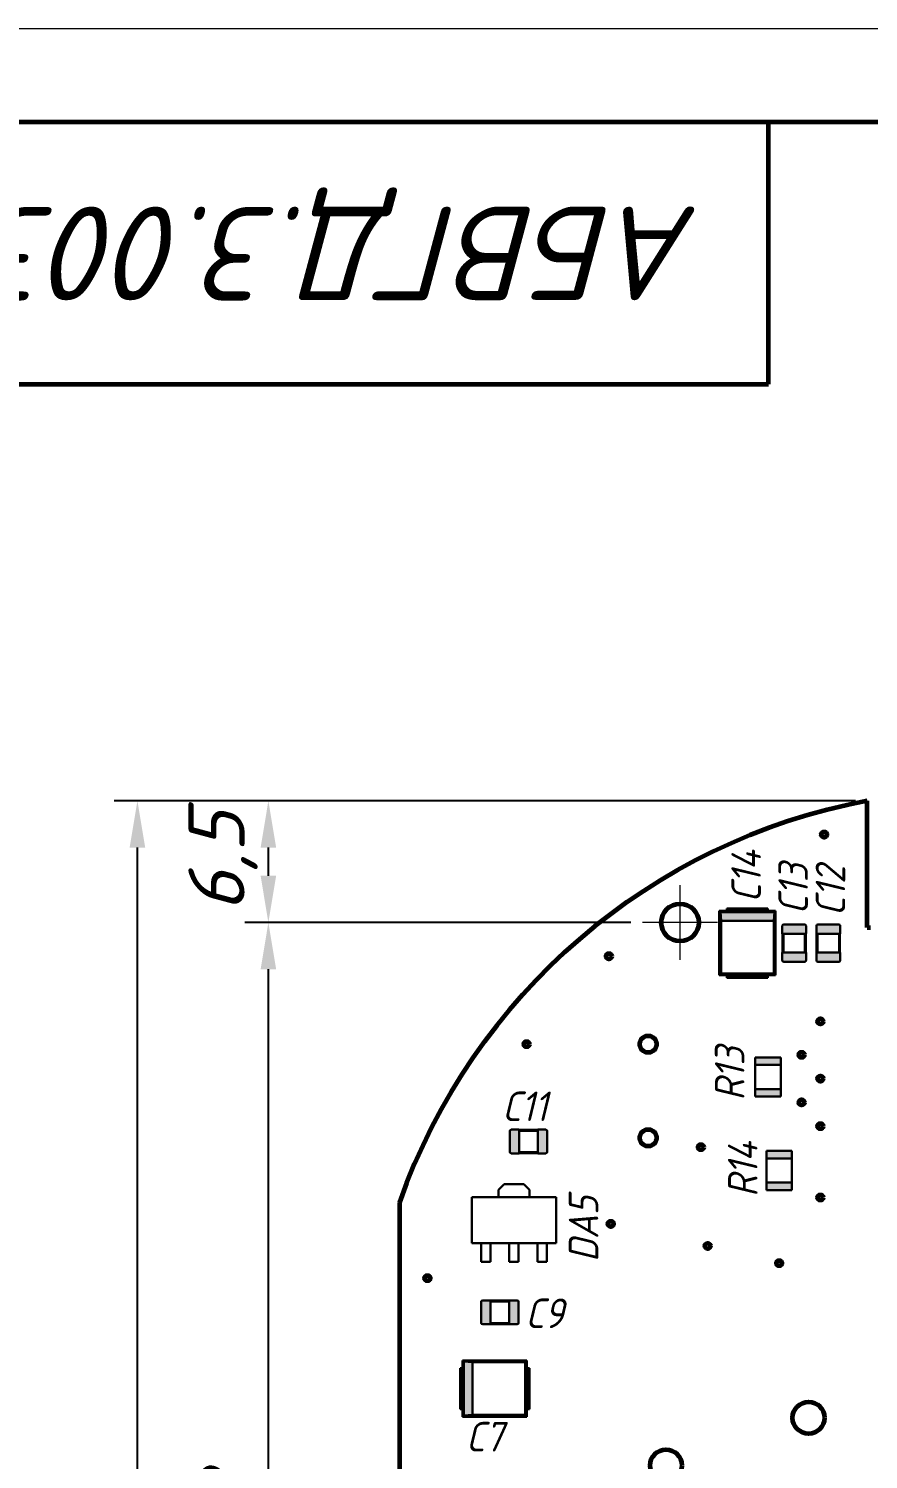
# Model space of a CAD drawing. Header units: millimetres. Extents: x -1 to 4028, y -898 to 1238.
# Drawn here: x 2524.1 to 2569, y 1153.8 to 1230.2 of the extents above; entities that cross this region are included whole.
import ezdxf

# ---------------------------------------------------------------- set-up
doc = ezdxf.new("R2010")
doc.units = ezdxf.units.MM
for name, color, linetype, lineweight in [('Основная (0.3)', 162, 'Continuous', 30), ('Основная (0.6)', 250, 'Continuous', 60), ('Текст', 240, 'Continuous', 30), ('Тонкая (0.2)', 250, 'Continuous', 20)]:
    doc.layers.add(name, color=color, linetype=linetype, lineweight=lineweight)
doc.styles.add('3мм', font='isocpeui.ttf', dxfattribs={"height": 3})
doc.styles.add('5мм', font='isocpeui.ttf', dxfattribs={"height": 5})
doc.styles.get("Standard").update_dxf_attribs({"font": 'arial.ttf'})
doc.dimstyles.new('ISO-25', dxfattribs={"dimtxt": 2.5, "dimasz": 2.5, "dimexe": 1.25, "dimexo": 0.625, "dimtad": 1, "dimtoh": 1, "dimtxsty": 'Standard', "dimcen": 2.5, "dimadec": 0, "dimazin": 0, "dimtfac": 1, "dimtmove": 0, "dimatfit": 3, "dimfxl": 1, "dimarcsym": 0})

# ---------------------------------------------------------------- blocks, each defined once
blk = doc.blocks.new('*D54')
at = {"layer": 'Defpoints', "color": 0, "transparency": 16777216}
for p in [(2529.886, 1188.964), (2568.886, 1188.964), (2582.586, 1105.764)]:
    blk.add_point(p, dxfattribs=at)
at = {"layer": 'Тонкая (0.2)', "color": 0, "lineweight": -2, "transparency": 16777216}
for p, q in [((2568.261, 1188.964), (2528.636, 1188.964)), ((2529.886, 1108.264), (2529.886, 1186.464)), ((2581.961, 1105.764), (2528.636, 1105.764))]:
    blk.add_line(p, q, dxfattribs=at)
at = {"layer": 'Тонкая (0.2)', "color": 0, "transparency": 16777216}
for points in [[(2529.47, 1186.464), (2530.303, 1186.464), (2529.886, 1188.964)], [(2529.47, 1108.264), (2530.303, 1108.264), (2529.886, 1105.764)]]:
    blk.add_solid(points, dxfattribs=at)
at = {"layer": 'Тонкая (0.2)', "color": 0, "transparency": 16777216, "insert": (2527.461, 1147.614), "char_height": 3, "attachment_point": 5, "rotation": 90, "style": '3мм'}
blk.add_mtext('83,2', dxfattribs=at)
blk = doc.blocks.new('*D60')
at = {"layer": 'Defpoints', "color": 0, "transparency": 16777216}
for p in [(2536.886, 1188.964), (2568.886, 1188.964), (2556.886, 1182.464)]:
    blk.add_point(p, dxfattribs=at)
at = {"layer": 'Тонкая (0.2)', "color": 0, "lineweight": -2, "transparency": 16777216}
for p, q in [((2568.261, 1188.964), (2535.636, 1188.964)), ((2536.886, 1184.964), (2536.886, 1186.464)), ((2556.261, 1182.464), (2535.636, 1182.464))]:
    blk.add_line(p, q, dxfattribs=at)
at = {"layer": 'Тонкая (0.2)', "color": 0, "transparency": 16777216}
for points in [[(2536.47, 1186.464), (2537.303, 1186.464), (2536.886, 1188.964)], [(2536.47, 1184.964), (2537.303, 1184.964), (2536.886, 1182.464)]]:
    blk.add_solid(points, dxfattribs=at)
at = {"layer": 'Тонкая (0.2)', "color": 0, "transparency": 16777216, "insert": (2534.461, 1185.714), "char_height": 3, "attachment_point": 5, "rotation": 90, "style": '3мм'}
blk.add_mtext('6,5', dxfattribs=at)
blk = doc.blocks.new('*D61')
at = {"layer": 'Defpoints', "color": 0, "transparency": 16777216}
for p in [(2536.886, 1182.464), (2546.886, 1182.464), (2546.886, 1119.464)]:
    blk.add_point(p, dxfattribs=at)
at = {"layer": 'Тонкая (0.2)', "color": 0, "lineweight": -2, "transparency": 16777216}
for p, q in [((2546.261, 1182.464), (2535.636, 1182.464)), ((2536.886, 1121.964), (2536.886, 1179.964)), ((2546.261, 1119.464), (2535.636, 1119.464))]:
    blk.add_line(p, q, dxfattribs=at)
at = {"layer": 'Тонкая (0.2)', "color": 0, "transparency": 16777216}
for points in [[(2536.47, 1179.964), (2537.303, 1179.964), (2536.886, 1182.464)], [(2536.47, 1121.964), (2537.303, 1121.964), (2536.886, 1119.464)]]:
    blk.add_solid(points, dxfattribs=at)
at = {"layer": 'Тонкая (0.2)', "color": 0, "transparency": 16777216, "insert": (2534.761, 1150.964), "char_height": 3, "attachment_point": 5, "rotation": 90, "style": '3мм'}
blk.add_mtext('63', dxfattribs=at)

msp = doc.modelspace()

# ---------------------------------------------------------------- hatches: boundary and pattern name
at = {"layer": 'Основная (0.3)'}
h = msp.add_hatch(color=256, dxfattribs=at)
h.dxf.hatch_style = 1
h.paths.add_polyline_path([(2563.892, 1182.55), (2563.927, 1183.025), (2561.045, 1183.025), (2561.08, 1182.55)])
h = msp.add_hatch(color=256, dxfattribs=at)
h.dxf.hatch_style = 1
h.paths.add_polyline_path([(2565.614, 1181.864, 0.414214), (2565.621, 1181.871), (2565.621, 1182.284, 0.414214), (2565.541, 1182.364), (2564.431, 1182.364, 0.414214), (2564.351, 1182.284), (2564.351, 1181.871, 0.414214), (2564.358, 1181.864)])
h.paths.add_polyline_path([(2564.358, 1180.864, 0.414214), (2564.351, 1180.857), (2564.351, 1180.444, 0.414214), (2564.431, 1180.364), (2565.541, 1180.364, 0.414214), (2565.621, 1180.444), (2565.621, 1180.857, 0.414214), (2565.614, 1180.864)])
h = msp.add_hatch(color=256, dxfattribs=at)
h.dxf.hatch_style = 1
h.paths.add_polyline_path([(2567.439, 1181.864, 0.414214), (2567.446, 1181.871), (2567.446, 1182.284, 0.414214), (2567.366, 1182.364), (2566.256, 1182.364, 0.414214), (2566.176, 1182.284), (2566.176, 1181.871, 0.414214), (2566.183, 1181.864)])
h.paths.add_polyline_path([(2566.183, 1180.864, 0.414214), (2566.176, 1180.857), (2566.176, 1180.444, 0.414214), (2566.256, 1180.364), (2567.366, 1180.364, 0.414214), (2567.446, 1180.444), (2567.446, 1180.857, 0.414214), (2567.439, 1180.864)])
h = msp.add_hatch(color=256, dxfattribs=at)
h.dxf.hatch_style = 1
h.paths.add_polyline_path([(2562.904, 1173.568), (2562.904, 1173.164), (2564.269, 1173.164), (2564.269, 1173.568)])
h.paths.add_polyline_path([(2562.904, 1175.26), (2562.904, 1174.855), (2564.269, 1174.855), (2564.269, 1175.26)])
h = msp.add_hatch(color=256, dxfattribs=at)
h.dxf.hatch_style = 1
h.paths.add_polyline_path([(2550.286, 1171.392, 0.414214), (2550.279, 1171.399), (2549.866, 1171.399, 0.414214), (2549.786, 1171.319), (2549.786, 1170.209, 0.414214), (2549.866, 1170.129), (2550.279, 1170.129, 0.414214), (2550.286, 1170.136)])
h.paths.add_polyline_path([(2551.286, 1170.136, 0.414214), (2551.293, 1170.129), (2551.706, 1170.129, 0.414214), (2551.786, 1170.209), (2551.786, 1171.319, 0.414214), (2551.706, 1171.399), (2551.293, 1171.399, 0.414214), (2551.286, 1171.392)])
h = msp.add_hatch(color=256, dxfattribs=at)
h.dxf.hatch_style = 1
h.paths.add_polyline_path([(2563.504, 1168.568), (2563.504, 1168.164), (2564.869, 1168.164), (2564.869, 1168.568)])
h.paths.add_polyline_path([(2563.504, 1170.26), (2563.504, 1169.855), (2564.869, 1169.855), (2564.869, 1170.26)])
h = msp.add_hatch(color=256, dxfattribs=at)
h.dxf.hatch_style = 1
h.paths.add_polyline_path([(2548.761, 1162.267, 0.414214), (2548.754, 1162.274), (2548.341, 1162.274, 0.414214), (2548.261, 1162.194), (2548.261, 1161.084, 0.414214), (2548.341, 1161.004), (2548.754, 1161.004, 0.414214), (2548.761, 1161.011)])
h.paths.add_polyline_path([(2549.761, 1161.011, 0.414214), (2549.768, 1161.004), (2550.181, 1161.004, 0.414214), (2550.261, 1161.084), (2550.261, 1162.194, 0.414214), (2550.181, 1162.274), (2549.768, 1162.274, 0.414214), (2549.761, 1162.267)])
h = msp.add_hatch(color=256, dxfattribs=at)
h.dxf.hatch_style = 1
h.paths.add_polyline_path([(2547.8, 1158.97), (2547.325, 1159.005), (2547.325, 1156.123), (2547.8, 1156.158)])

# ---------------------------------------------------------------- linework, layer by layer
for p, q in [((2561.045, 1183.025), (2560.986, 1183.084)), ((2560.986, 1183.084), (2563.986, 1183.084)), ((2560.986, 1179.644), (2560.986, 1183.084)), ((2561.08, 1182.55), (2561.045, 1183.025)), ((2561.045, 1183.025), (2563.927, 1183.025)), ((2561.08, 1182.55), (2563.892, 1182.55)), ((2561.08, 1182.55), (2561.08, 1179.738)), ((2561.386, 1183.214), (2561.386, 1183.084)), ((2561.386, 1183.214), (2563.586, 1183.214)), ((2561.386, 1183.139), (2561.986, 1183.139)), ((2561.986, 1183.084), (2561.986, 1183.214)), ((2562.986, 1183.084), (2562.986, 1183.214)), ((2563.586, 1183.139), (2562.986, 1183.139)), ((2563.586, 1183.214), (2563.586, 1183.084)), ((2563.892, 1182.55), (2563.927, 1183.025)), ((2563.892, 1182.55), (2563.892, 1179.738)), ((2563.927, 1183.025), (2563.986, 1183.084)), ((2563.986, 1179.644), (2563.986, 1183.084)), ((2564.351, 1182.284), (2564.351, 1181.871)), ((2564.358, 1181.864), (2565.614, 1181.864)), ((2564.361, 1180.864), (2564.361, 1181.864)), ((2564.411, 1180.864), (2564.411, 1181.864)), ((2564.431, 1182.364), (2565.541, 1182.364)), ((2565.561, 1180.864), (2565.561, 1181.864)), ((2565.611, 1180.864), (2565.611, 1181.864)), ((2565.621, 1182.284), (2565.621, 1181.871)), ((2566.176, 1182.284), (2566.176, 1181.871)), ((2566.183, 1181.864), (2567.439, 1181.864)), ((2566.186, 1180.864), (2566.186, 1181.864)), ((2566.236, 1180.864), (2566.236, 1181.864)), ((2566.256, 1182.364), (2567.366, 1182.364)), ((2567.386, 1180.864), (2567.386, 1181.864)), ((2567.436, 1180.864), (2567.436, 1181.864)), ((2567.446, 1182.284), (2567.446, 1181.871)), ((2564.351, 1180.444), (2564.351, 1180.857)), ((2564.358, 1180.864), (2565.614, 1180.864)), ((2564.431, 1180.364), (2565.541, 1180.364)), ((2565.621, 1180.444), (2565.621, 1180.857)), ((2566.176, 1180.444), (2566.176, 1180.857)), ((2566.183, 1180.864), (2567.439, 1180.864)), ((2566.256, 1180.364), (2567.366, 1180.364)), ((2567.446, 1180.444), (2567.446, 1180.857)), ((2560.986, 1179.644), (2561.08, 1179.738)), ((2560.986, 1179.644), (2563.986, 1179.644)), ((2561.08, 1179.738), (2563.892, 1179.738)), ((2561.386, 1179.514), (2561.386, 1179.644)), ((2561.386, 1179.589), (2563.586, 1179.589)), ((2561.386, 1179.514), (2563.586, 1179.514)), ((2563.586, 1179.514), (2563.586, 1179.644)), ((2563.986, 1179.644), (2563.892, 1179.738)), ((2562.904, 1173.164), (2562.904, 1175.26)), ((2562.904, 1175.26), (2564.269, 1175.26)), ((2562.904, 1174.855), (2564.269, 1174.855)), ((2564.269, 1175.26), (2564.269, 1173.164)), ((2562.904, 1173.568), (2564.269, 1173.568)), ((2564.269, 1173.164), (2562.904, 1173.164)), ((2549.786, 1170.209), (2549.786, 1171.319)), ((2549.866, 1171.399), (2550.279, 1171.399)), ((2550.286, 1170.136), (2550.286, 1171.392)), ((2551.286, 1171.389), (2550.286, 1171.389)), ((2551.286, 1171.339), (2550.286, 1171.339)), ((2551.286, 1170.136), (2551.286, 1171.392)), ((2551.706, 1171.399), (2551.293, 1171.399)), ((2551.786, 1170.209), (2551.786, 1171.319)), ((2563.504, 1168.164), (2563.504, 1170.26)), ((2563.504, 1170.26), (2564.869, 1170.26)), ((2564.869, 1170.26), (2564.869, 1168.164)), ((2549.866, 1170.129), (2550.279, 1170.129)), ((2551.286, 1170.189), (2550.286, 1170.189)), ((2551.286, 1170.139), (2550.286, 1170.139)), ((2551.706, 1170.129), (2551.293, 1170.129)), ((2563.504, 1169.855), (2564.869, 1169.855)), ((2549.186, 1168.189), (2549.486, 1168.489)), ((2549.186, 1167.789), (2549.186, 1168.189)), ((2549.486, 1168.489), (2550.536, 1168.489)), ((2550.836, 1168.189), (2550.536, 1168.489)), ((2550.836, 1167.789), (2550.836, 1168.189)), ((2563.504, 1168.568), (2564.869, 1168.568)), ((2564.869, 1168.164), (2563.504, 1168.164)), ((2547.761, 1167.789), (2552.261, 1167.789)), ((2547.761, 1165.339), (2547.761, 1167.789)), ((2552.261, 1167.789), (2552.261, 1165.339)), ((2552.261, 1165.339), (2547.761, 1165.339)), ((2548.261, 1165.339), (2548.261, 1164.339)), ((2548.761, 1165.339), (2548.761, 1164.339)), ((2549.761, 1165.339), (2549.761, 1164.339)), ((2550.261, 1165.339), (2550.261, 1164.339)), ((2551.261, 1165.339), (2551.261, 1164.339)), ((2551.761, 1165.339), (2551.761, 1164.339)), ((2548.261, 1164.339), (2548.761, 1164.339)), ((2549.761, 1164.339), (2550.261, 1164.339)), ((2551.261, 1164.339), (2551.761, 1164.339)), ((2548.261, 1161.084), (2548.261, 1162.194)), ((2548.341, 1162.274), (2548.754, 1162.274)), ((2548.761, 1161.011), (2548.761, 1162.267)), ((2549.761, 1162.264), (2548.761, 1162.264)), ((2549.761, 1162.214), (2548.761, 1162.214)), ((2549.761, 1161.011), (2549.761, 1162.267)), ((2550.181, 1162.274), (2549.768, 1162.274)), ((2550.261, 1161.084), (2550.261, 1162.194)), ((2548.341, 1161.004), (2548.754, 1161.004)), ((2549.761, 1161.064), (2548.761, 1161.064)), ((2549.761, 1161.014), (2548.761, 1161.014)), ((2550.181, 1161.004), (2549.768, 1161.004)), ((2547.325, 1159.005), (2547.266, 1159.064)), ((2547.266, 1156.064), (2547.266, 1159.064)), ((2550.706, 1159.064), (2547.266, 1159.064)), ((2547.8, 1158.97), (2547.325, 1159.005)), ((2547.325, 1156.123), (2547.325, 1159.005)), ((2547.8, 1156.158), (2547.8, 1158.97)), ((2547.8, 1158.97), (2550.612, 1158.97)), ((2550.706, 1159.064), (2550.612, 1158.97)), ((2550.612, 1156.158), (2550.612, 1158.97)), ((2550.706, 1156.064), (2550.706, 1159.064)), ((2547.136, 1156.464), (2547.136, 1158.664)), ((2547.136, 1158.664), (2547.266, 1158.664)), ((2547.266, 1158.064), (2547.136, 1158.064)), ((2547.211, 1158.664), (2547.211, 1158.064)), ((2550.836, 1158.664), (2550.706, 1158.664)), ((2550.761, 1156.464), (2550.761, 1158.664)), ((2550.836, 1156.464), (2550.836, 1158.664)), ((2547.266, 1157.064), (2547.136, 1157.064)), ((2547.211, 1156.464), (2547.211, 1157.064)), ((2547.136, 1156.464), (2547.266, 1156.464)), ((2547.325, 1156.123), (2547.266, 1156.064)), ((2550.706, 1156.064), (2547.266, 1156.064)), ((2547.8, 1156.158), (2547.325, 1156.123)), ((2547.8, 1156.158), (2550.612, 1156.158)), ((2550.706, 1156.064), (2550.612, 1156.158)), ((2550.836, 1156.464), (2550.706, 1156.464))]:
    msp.add_line(p, q, dxfattribs=at)
for centre, radius, start, end in [((2564.431, 1182.284), 0.08, 90, 180), ((2564.358, 1181.871), 0.007, 180, 270), ((2565.541, 1182.284), 0.08, 0, 90), ((2565.614, 1181.871), 0.007, 270, 0), ((2566.256, 1182.284), 0.08, 90, 180), ((2566.183, 1181.871), 0.007, 180, 270), ((2567.366, 1182.284), 0.08, 0, 90), ((2567.439, 1181.871), 0.007, 270, 0), ((2564.358, 1180.857), 0.007, 90, 180), ((2564.431, 1180.444), 0.08, 180, 270), ((2565.541, 1180.444), 0.08, 270, 0), ((2565.614, 1180.857), 0.007, 0, 90), ((2566.183, 1180.857), 0.007, 90, 180), ((2566.256, 1180.444), 0.08, 180, 270), ((2567.366, 1180.444), 0.08, 270, 0), ((2567.439, 1180.857), 0.007, 0, 90), ((2549.866, 1171.319), 0.08, 90, 180), ((2550.279, 1171.392), 0.007, 0, 90), ((2551.293, 1171.392), 0.007, 90, 180), ((2551.706, 1171.319), 0.08, 0, 90), ((2549.866, 1170.209), 0.08, 180, 270), ((2550.279, 1170.136), 0.007, 270, 360), ((2551.293, 1170.136), 0.007, 180, 270), ((2551.706, 1170.209), 0.08, 270, 0), ((2548.341, 1162.194), 0.08, 90, 180), ((2548.754, 1162.267), 0.007, 0, 90), ((2549.768, 1162.267), 0.007, 90, 180), ((2550.181, 1162.194), 0.08, 0, 90), ((2548.341, 1161.084), 0.08, 180, 270), ((2550.181, 1161.084), 0.08, 270, 0), ((2548.754, 1161.011), 0.007, 270, 360), ((2549.768, 1161.011), 0.007, 180, 270)]:
    msp.add_arc(centre, radius, start, end, dxfattribs=at)
at = {"layer": 'Основная (0.6)'}
for p, q in [((2888.622, 1225.22), (2493.622, 1225.22)), ((2563.622, 1211.22), (2563.622, 1225.22)), ((2493.622, 1211.22), (2563.622, 1211.22)), ((2568.886, 1182.189), (2568.886, 1188.964)), ((2568.886, 1182.189), (2569.061, 1182.189)), ((2543.886, 1167.514), (2543.886, 1118.964))]:
    msp.add_line(p, q, dxfattribs=at)
for centre, radius in [((2566.586, 1187.164), 0.15), ((2558.886, 1182.464), 1), ((2555.086, 1180.664), 0.15), ((2566.386, 1177.182), 0.15), ((2557.186, 1175.964), 0.45), ((2550.686, 1175.964), 0.15), ((2565.386, 1175.394), 0.15), ((2566.386, 1174.124), 0.15), ((2565.386, 1172.854), 0.15), ((2557.186, 1170.964), 0.45), ((2566.386, 1171.584), 0.15), ((2560.002, 1170.461), 0.15), ((2566.386, 1167.774), 0.15), ((2555.186, 1166.364), 0.15), ((2560.364, 1165.185), 0.15), ((2564.186, 1164.264), 0.15), ((2545.386, 1163.464), 0.15), ((2565.756, 1156.004), 0.85), ((2558.136, 1153.464), 0.85)]:
    msp.add_circle(centre, radius, dxfattribs=at)
msp.add_arc((2574.999, 1156.546), 32.989, 100.67787, 160.58132, dxfattribs=at)
at = {"layer": 'Тонкая (0.2)'}
for p, q in [((2473.622, 1230.22), (2893.622, 1230.22)), ((2558.886, 1180.464), (2558.886, 1184.464)), ((2560.886, 1182.464), (2556.886, 1182.464))]:
    msp.add_line(p, q, dxfattribs=at)

# ---------------------------------------------------------------- texts
at = {"layer": 'Текст', "style": '3мм', "width": 0.9}
for s, p in [('C14', (2563.21, 1183.523)), ('C13', (2565.721, 1182.89)), ('C12', (2567.713, 1182.799)), ('R13', (2562.329, 1172.947)), ('R14', (2563.028, 1167.797)), ('DA5', (2554.518, 1164.33))]:
    msp.add_text(s, height=1.578, rotation=90, dxfattribs=at).set_placement(p)
for s, p in [('C11', (2549.372, 1171.855)), ('C9', (2550.612, 1160.799)), ('C7', (2547.438, 1154.206))]:
    msp.add_text(s, height=1.578, dxfattribs=at).set_placement(p)
at = {"layer": 'Текст', "linetype": 'Continuous', "insert": (2560.052, 1215.709), "char_height": 5, "width": 68.68549, "attachment_point": 1, "rotation": 180, "style": '5мм'}
msp.add_mtext('АБВГД.3.003.100 СБ', dxfattribs=at)

# ---------------------------------------------------------------- dimensions: what is measured, and where the dimension line sits
at = {"layer": 'Тонкая (0.2)'}
dim = msp.add_linear_dim(base=(2529.886, 1188.964), p1=(2582.586, 1105.764), p2=(2568.886, 1188.964), angle=90, dimstyle='ISO-25', override={"dimtxsty": '3мм'}, dxfattribs=at)
dim.commit()
dim.dimension.update_dxf_attribs({"geometry": '*D54', "text_midpoint": (2529.886, 1147.614), "dimtype": 160})
for base, p1, p2, picture, middle in [((2536.886, 1188.964), (2556.886, 1182.464), (2568.886, 1188.964), '*D60', (2534.461, 1185.714)), ((2536.886, 1182.464), (2546.886, 1119.464), (2546.886, 1182.464), '*D61', (2534.761, 1150.964))]:
    dim = msp.add_linear_dim(base=base, p1=p1, p2=p2, angle=90, dimstyle='ISO-25', override={"dimtxsty": '3мм'}, dxfattribs=at)
    dim.commit()
    dim.dimension.update_dxf_attribs({"geometry": picture, "text_midpoint": middle})

doc.saveas('drawing.dxf')
